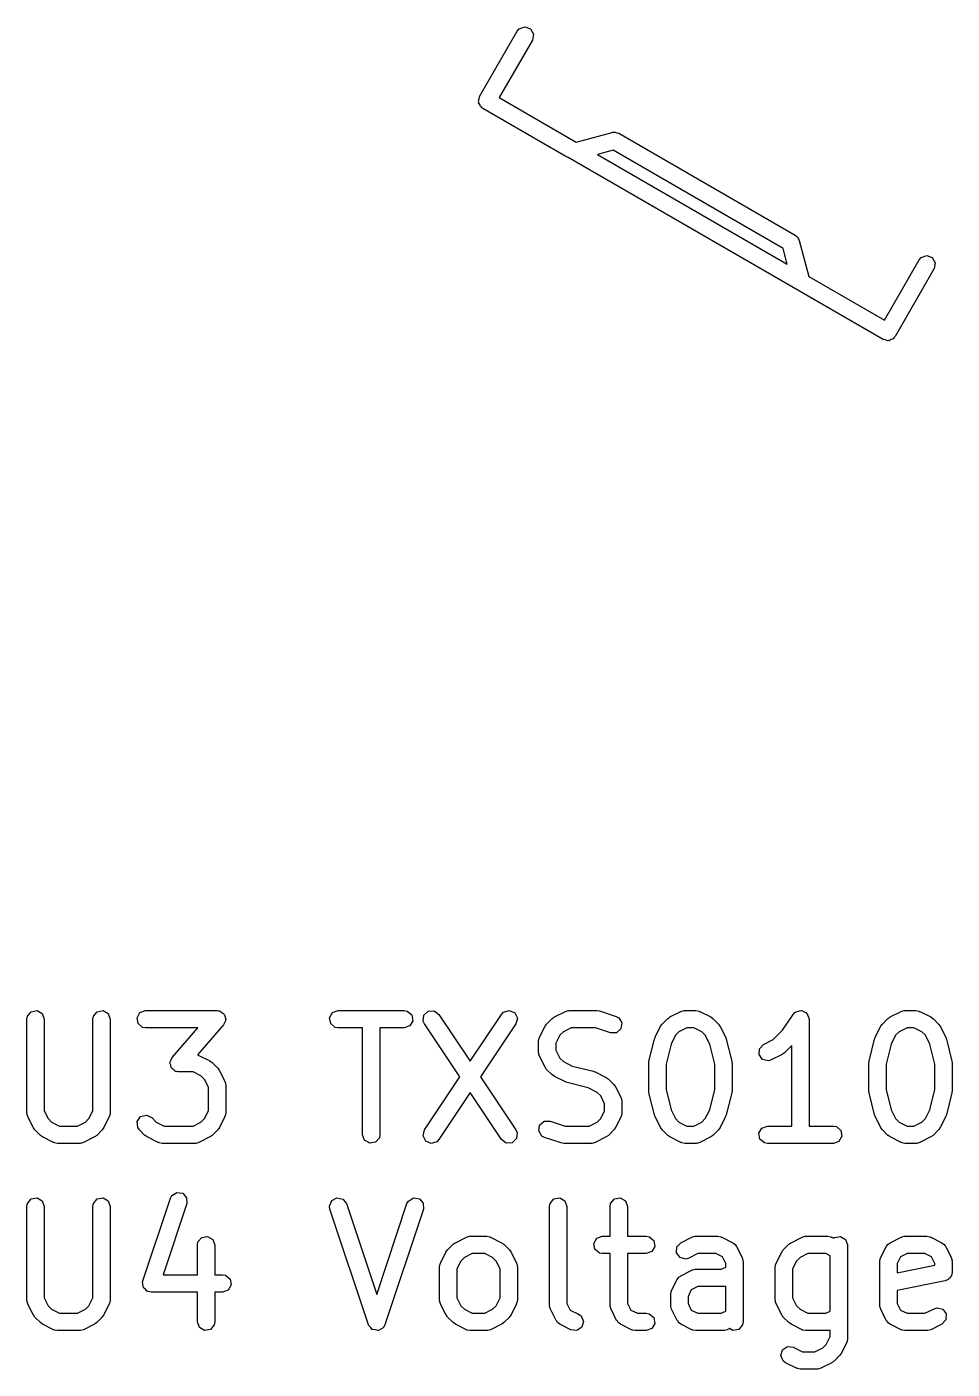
# Model space of a CAD drawing. Extents: x -3.87 to 1.04, y -1.6 to 1.04.
# Drawn here: x -0.7436 to -0.4283, y -1.2863 to -0.829 of the extents above; entities that cross this region are included whole.
import ezdxf

# ---------------------------------------------------------------- set-up
doc = ezdxf.new("R2010")
doc.units = 0
doc.header["$MEASUREMENT"] = 0
doc.layers.add('BLACK', color=7, linetype='CONTINUOUS')

msp = doc.modelspace()

# ---------------------------------------------------------------- linework, layer by layer
at = {"layer": 'BLACK', "linetype": 'CONTINUOUS'}
for p, q in [((-0.58932, -0.85269), (-0.57648, -0.83046)), ((-0.57648, -0.83046), (-0.57581, -0.82967)), ((-0.57581, -0.82967), (-0.57389, -0.82897)), ((-0.57389, -0.82897), (-0.57197, -0.82967)), ((-0.57197, -0.82967), (-0.57094, -0.83144)), ((-0.57094, -0.83144), (-0.5713, -0.83345)), ((-0.5713, -0.83345), (-0.58264, -0.85309)), ((-0.58972, -0.85419), (-0.58945, -0.85346)), ((-0.58962, -0.85444), (-0.58972, -0.85419)), ((-0.58967, -0.85471), (-0.58962, -0.85444)), ((-0.58928, -0.85538), (-0.58967, -0.85471)), ((-0.58945, -0.85346), (-0.58932, -0.85269)), ((-0.58264, -0.85309), (-0.55647, -0.8682)), ((-0.58902, -0.85611), (-0.58928, -0.85538)), ((-0.58871, -0.85637), (-0.58902, -0.85611)), ((-0.58865, -0.85648), (-0.58871, -0.85637)), ((-0.58852, -0.85652), (-0.58865, -0.85648)), ((-0.58822, -0.85678), (-0.58852, -0.85652)), ((-0.55999, -0.87308), (-0.58822, -0.85678)), ((-0.55647, -0.8682), (-0.54422, -0.86492)), ((-0.54422, -0.86492), (-0.54403, -0.8649)), ((-0.54403, -0.8649), (-0.54397, -0.86486)), ((-0.54397, -0.86486), (-0.54383, -0.86489)), ((-0.54383, -0.86489), (-0.54318, -0.86483)), ((-0.54318, -0.86483), (-0.54259, -0.86511)), ((-0.54259, -0.86511), (-0.54195, -0.86522)), ((-0.54195, -0.86522), (-0.48184, -0.89992)), ((-0.55921, -0.87353), (-0.55999, -0.87308)), ((-0.55999, -0.87308), (-0.55999, -0.87308)), ((-0.54387, -0.87102), (-0.54914, -0.87243)), ((-0.54914, -0.87243), (-0.48449, -0.90976)), ((-0.4859, -0.90449), (-0.54387, -0.87102)), ((-0.45184, -0.93552), (-0.55921, -0.87353)), ((-0.48184, -0.89992), (-0.4817, -0.90004)), ((-0.4817, -0.90004), (-0.48162, -0.90006)), ((-0.48162, -0.90006), (-0.48154, -0.90017)), ((-0.48154, -0.90017), (-0.48104, -0.90059)), ((-0.48104, -0.90059), (-0.48082, -0.90121)), ((-0.48449, -0.90976), (-0.4859, -0.90449)), ((-0.48082, -0.90121), (-0.48044, -0.90174)), ((-0.48044, -0.90174), (-0.47716, -0.91399)), ((-0.45144, -0.92884), (-0.43961, -0.90835)), ((-0.43961, -0.90835), (-0.43894, -0.90755)), ((-0.43894, -0.90755), (-0.43701, -0.90685)), ((-0.43701, -0.90685), (-0.43509, -0.90755)), ((-0.43509, -0.90755), (-0.43407, -0.90933)), ((-0.43407, -0.90933), (-0.43442, -0.91134)), ((-0.47716, -0.91399), (-0.45144, -0.92884)), ((-0.43442, -0.91134), (-0.44775, -0.93442)), ((-0.45107, -0.93565), (-0.45184, -0.93552)), ((-0.45034, -0.93592), (-0.45107, -0.93565)), ((-0.45009, -0.93583), (-0.45034, -0.93592)), ((-0.44982, -0.93588), (-0.45009, -0.93583)), ((-0.44915, -0.93549), (-0.44982, -0.93588)), ((-0.44842, -0.93522), (-0.44915, -0.93549)), ((-0.44816, -0.93492), (-0.44842, -0.93522)), ((-0.44805, -0.93485), (-0.44816, -0.93492)), ((-0.448, -0.93473), (-0.44805, -0.93485)), ((-0.44775, -0.93442), (-0.448, -0.93473)), ((-0.74358, -1.16703), (-0.7434, -1.16602)), ((-0.7434, -1.16602), (-0.7421, -1.16448)), ((-0.7421, -1.16448), (-0.74011, -1.16412)), ((-0.74011, -1.16412), (-0.73836, -1.16513)), ((-0.73836, -1.16513), (-0.73767, -1.16703)), ((-0.72108, -1.16703), (-0.7209, -1.16602)), ((-0.7209, -1.16602), (-0.71961, -1.16448)), ((-0.71961, -1.16448), (-0.71762, -1.16412)), ((-0.71762, -1.16412), (-0.71587, -1.16513)), ((-0.71587, -1.16513), (-0.71518, -1.16703)), ((-0.70604, -1.16652), (-0.70503, -1.16477)), ((-0.70503, -1.16477), (-0.70313, -1.16408)), ((-0.70313, -1.16408), (-0.67876, -1.16408)), ((-0.67876, -1.16408), (-0.67832, -1.16416)), ((-0.67832, -1.16416), (-0.67819, -1.16414)), ((-0.67819, -1.16414), (-0.67808, -1.1642)), ((-0.67808, -1.1642), (-0.67775, -1.16426)), ((-0.67775, -1.16426), (-0.67714, -1.16477)), ((-0.67714, -1.16477), (-0.67646, -1.16518)), ((-0.67646, -1.16518), (-0.67638, -1.1654)), ((-0.67638, -1.1654), (-0.6762, -1.16556)), ((-0.6762, -1.16556), (-0.67606, -1.16634)), ((-0.64042, -1.16652), (-0.63941, -1.16477)), ((-0.63941, -1.16477), (-0.63751, -1.16408)), ((-0.63751, -1.16408), (-0.61502, -1.16408)), ((-0.61502, -1.16408), (-0.61401, -1.16426)), ((-0.61401, -1.16426), (-0.61246, -1.16556)), ((-0.61246, -1.16556), (-0.61211, -1.16755)), ((-0.60851, -1.16773), (-0.60829, -1.16572)), ((-0.60829, -1.16572), (-0.60683, -1.16433)), ((-0.60683, -1.16433), (-0.60481, -1.1642)), ((-0.60481, -1.1642), (-0.60319, -1.16539)), ((-0.60319, -1.16539), (-0.59252, -1.18139)), ((-0.59252, -1.18139), (-0.58185, -1.16539)), ((-0.58185, -1.16539), (-0.58115, -1.16465)), ((-0.58115, -1.16465), (-0.57921, -1.16409)), ((-0.57921, -1.16409), (-0.57736, -1.1649)), ((-0.57736, -1.1649), (-0.57646, -1.16671)), ((-0.56384, -1.16627), (-0.56009, -1.16439)), ((-0.56009, -1.16439), (-0.55911, -1.1641)), ((-0.55911, -1.1641), (-0.55894, -1.16414)), ((-0.55894, -1.16414), (-0.55877, -1.16408)), ((-0.55877, -1.16408), (-0.5494, -1.16408)), ((-0.5494, -1.16408), (-0.54853, -1.16423)), ((-0.54853, -1.16423), (-0.54847, -1.16423)), ((-0.54847, -1.16423), (-0.54284, -1.16611)), ((-0.52447, -1.16627), (-0.52072, -1.16439)), ((-0.52072, -1.16439), (-0.51974, -1.1641)), ((-0.51974, -1.1641), (-0.51957, -1.16414)), ((-0.51957, -1.16414), (-0.5194, -1.16408)), ((-0.5194, -1.16408), (-0.51565, -1.16408)), ((-0.51565, -1.16408), (-0.51464, -1.16426)), ((-0.51464, -1.16426), (-0.51451, -1.16437)), ((-0.51451, -1.16437), (-0.51433, -1.16439)), ((-0.51433, -1.16439), (-0.51058, -1.16627)), ((-0.48608, -1.17078), (-0.48249, -1.16539)), ((-0.48249, -1.16539), (-0.48178, -1.16465)), ((-0.48178, -1.16465), (-0.48162, -1.16461)), ((-0.48162, -1.16461), (-0.48151, -1.16448)), ((-0.48151, -1.16448), (-0.48067, -1.16433)), ((-0.48067, -1.16433), (-0.47984, -1.16409)), ((-0.47984, -1.16409), (-0.47969, -1.16415)), ((-0.47969, -1.16415), (-0.47952, -1.16412)), ((-0.47952, -1.16412), (-0.47878, -1.16455)), ((-0.47878, -1.16455), (-0.47799, -1.1649)), ((-0.47799, -1.1649), (-0.47792, -1.16505)), ((-0.47792, -1.16505), (-0.47777, -1.16513)), ((-0.47777, -1.16513), (-0.47748, -1.16594)), ((-0.47748, -1.16594), (-0.4771, -1.16671)), ((-0.44948, -1.16627), (-0.44573, -1.16439)), ((-0.44573, -1.16439), (-0.44475, -1.1641)), ((-0.44475, -1.1641), (-0.44458, -1.16414)), ((-0.44458, -1.16414), (-0.44441, -1.16408)), ((-0.44441, -1.16408), (-0.44066, -1.16408)), ((-0.44066, -1.16408), (-0.43965, -1.16426)), ((-0.43965, -1.16426), (-0.43952, -1.16437)), ((-0.43952, -1.16437), (-0.43934, -1.16439)), ((-0.43934, -1.16439), (-0.43559, -1.16627)), ((-0.74358, -1.1989), (-0.74358, -1.16703)), ((-0.73767, -1.16703), (-0.73767, -1.19821)), ((-0.72108, -1.19821), (-0.72108, -1.16703)), ((-0.71518, -1.16703), (-0.71518, -1.1989)), ((-0.70569, -1.16851), (-0.70604, -1.16652)), ((-0.70414, -1.16981), (-0.70569, -1.16851)), ((-0.70313, -1.16999), (-0.70414, -1.16981)), ((-0.68527, -1.16999), (-0.70313, -1.16999)), ((-0.6941, -1.18009), (-0.68527, -1.16999)), ((-0.67654, -1.16898), (-0.68549, -1.17921)), ((-0.67625, -1.16823), (-0.67654, -1.16898)), ((-0.67585, -1.16755), (-0.67625, -1.16823)), ((-0.67606, -1.16634), (-0.67581, -1.16709)), ((-0.67581, -1.16709), (-0.67589, -1.16731)), ((-0.67589, -1.16731), (-0.67585, -1.16755)), ((-0.64007, -1.16851), (-0.64042, -1.16652)), ((-0.63852, -1.16981), (-0.64007, -1.16851)), ((-0.63751, -1.16999), (-0.63852, -1.16981)), ((-0.62922, -1.16999), (-0.63751, -1.16999)), ((-0.62922, -1.2064), (-0.62922, -1.16999)), ((-0.61502, -1.16999), (-0.62331, -1.16999)), ((-0.62331, -1.16999), (-0.62331, -1.2064)), ((-0.61312, -1.16929), (-0.61502, -1.16999)), ((-0.61211, -1.16755), (-0.61312, -1.16929)), ((-0.6081, -1.16867), (-0.60851, -1.16773)), ((-0.59607, -1.18672), (-0.6081, -1.16867)), ((-0.57694, -1.16867), (-0.58897, -1.18672)), ((-0.57646, -1.16671), (-0.57694, -1.16867)), ((-0.56891, -1.17321), (-0.56704, -1.16946)), ((-0.56704, -1.16946), (-0.56651, -1.16875)), ((-0.56651, -1.16875), (-0.56649, -1.16869)), ((-0.56649, -1.16869), (-0.56461, -1.16682)), ((-0.56461, -1.16682), (-0.56389, -1.16631)), ((-0.56389, -1.16631), (-0.56384, -1.16627)), ((-0.55808, -1.16999), (-0.56077, -1.17133)), ((-0.54988, -1.16999), (-0.55808, -1.16999)), ((-0.54471, -1.17171), (-0.54988, -1.16999)), ((-0.54284, -1.16611), (-0.54194, -1.16659)), ((-0.54118, -1.17031), (-0.54269, -1.17165)), ((-0.54194, -1.16659), (-0.54088, -1.16832)), ((-0.54088, -1.16832), (-0.54118, -1.17031)), ((-0.52954, -1.17321), (-0.52767, -1.16946)), ((-0.52767, -1.16946), (-0.52714, -1.16875)), ((-0.52714, -1.16875), (-0.52712, -1.16869)), ((-0.52712, -1.16869), (-0.52524, -1.16682)), ((-0.52524, -1.16682), (-0.52452, -1.16631)), ((-0.52452, -1.16631), (-0.52447, -1.16627)), ((-0.51871, -1.16999), (-0.5214, -1.17133)), ((-0.51635, -1.16999), (-0.51871, -1.16999)), ((-0.51365, -1.17133), (-0.51635, -1.16999)), ((-0.51058, -1.16627), (-0.50987, -1.16679)), ((-0.50987, -1.16679), (-0.50982, -1.16682)), ((-0.50982, -1.16682), (-0.50794, -1.16869)), ((-0.50794, -1.16869), (-0.50744, -1.16942)), ((-0.50744, -1.16942), (-0.50739, -1.16946)), ((-0.50739, -1.16946), (-0.50551, -1.17321)), ((-0.4771, -1.16671), (-0.47714, -1.16687)), ((-0.47714, -1.16687), (-0.47708, -1.16703)), ((-0.47708, -1.16703), (-0.47708, -1.20345)), ((-0.45455, -1.17321), (-0.45268, -1.16946)), ((-0.45268, -1.16946), (-0.45215, -1.16875)), ((-0.45215, -1.16875), (-0.45212, -1.16869)), ((-0.45212, -1.16869), (-0.45025, -1.16682)), ((-0.45025, -1.16682), (-0.44953, -1.16631)), ((-0.44953, -1.16631), (-0.44948, -1.16627)), ((-0.44372, -1.16999), (-0.44641, -1.17133)), ((-0.44136, -1.16999), (-0.44372, -1.16999)), ((-0.43866, -1.17133), (-0.44136, -1.16999)), ((-0.43559, -1.16627), (-0.43488, -1.16679)), ((-0.43488, -1.16679), (-0.43483, -1.16682)), ((-0.43483, -1.16682), (-0.43295, -1.16869)), ((-0.43295, -1.16869), (-0.43245, -1.16942)), ((-0.43245, -1.16942), (-0.4324, -1.16946)), ((-0.4324, -1.16946), (-0.43052, -1.17321)), ((-0.56923, -1.17453), (-0.56905, -1.17352)), ((-0.56923, -1.17828), (-0.56923, -1.17453)), ((-0.56905, -1.17352), (-0.56893, -1.17339)), ((-0.56893, -1.17339), (-0.56891, -1.17321)), ((-0.56197, -1.17253), (-0.56332, -1.17523)), ((-0.56332, -1.17523), (-0.56332, -1.17758)), ((-0.56077, -1.17133), (-0.56197, -1.17253)), ((-0.54269, -1.17165), (-0.54471, -1.17171)), ((-0.53164, -1.18131), (-0.52977, -1.17382)), ((-0.52977, -1.17382), (-0.52956, -1.17335)), ((-0.52956, -1.17335), (-0.52954, -1.17321)), ((-0.5226, -1.17253), (-0.52412, -1.17556)), ((-0.5214, -1.17133), (-0.5226, -1.17253)), ((-0.51246, -1.17253), (-0.51365, -1.17133)), ((-0.51094, -1.17556), (-0.51246, -1.17253)), ((-0.50551, -1.17321), (-0.50537, -1.1737)), ((-0.50537, -1.1737), (-0.50529, -1.17382)), ((-0.50529, -1.17382), (-0.50342, -1.18131)), ((-0.4926, -1.17564), (-0.48928, -1.17398)), ((-0.48928, -1.17398), (-0.48608, -1.17078)), ((-0.45665, -1.18131), (-0.45478, -1.17382)), ((-0.45478, -1.17382), (-0.45457, -1.17335)), ((-0.45457, -1.17335), (-0.45455, -1.17321)), ((-0.44761, -1.17253), (-0.44913, -1.17556)), ((-0.44641, -1.17133), (-0.44761, -1.17253)), ((-0.43747, -1.17253), (-0.43866, -1.17133)), ((-0.43595, -1.17556), (-0.43747, -1.17253)), ((-0.43052, -1.17321), (-0.43038, -1.1737)), ((-0.43038, -1.1737), (-0.4303, -1.17382)), ((-0.4303, -1.17382), (-0.42843, -1.18131)), ((-0.68549, -1.17921), (-0.68525, -1.17926)), ((-0.68525, -1.17926), (-0.68511, -1.17937)), ((-0.68511, -1.17937), (-0.68494, -1.17939)), ((-0.68494, -1.17939), (-0.68119, -1.18126)), ((-0.56917, -1.17845), (-0.56923, -1.17828)), ((-0.56921, -1.17862), (-0.56917, -1.17845)), ((-0.56891, -1.1796), (-0.56921, -1.17862)), ((-0.56704, -1.18335), (-0.56891, -1.1796)), ((-0.56332, -1.17758), (-0.56197, -1.18028)), ((-0.52412, -1.17556), (-0.52582, -1.18239)), ((-0.50923, -1.18239), (-0.51094, -1.17556)), ((-0.49411, -1.17912), (-0.49399, -1.17711)), ((-0.49291, -1.18074), (-0.49411, -1.17912)), ((-0.49399, -1.17711), (-0.4926, -1.17564)), ((-0.48621, -1.17905), (-0.48996, -1.18092)), ((-0.48617, -1.179), (-0.48621, -1.17905)), ((-0.48545, -1.17849), (-0.48617, -1.179)), ((-0.48299, -1.17604), (-0.48545, -1.17849)), ((-0.48299, -1.20345), (-0.48299, -1.17604)), ((-0.44913, -1.17556), (-0.45083, -1.18239)), ((-0.43424, -1.18239), (-0.43595, -1.17556)), ((-0.69483, -1.18197), (-0.69475, -1.18175)), ((-0.69458, -1.18272), (-0.69483, -1.18197)), ((-0.69479, -1.18152), (-0.69439, -1.18083)), ((-0.69475, -1.18175), (-0.69479, -1.18152)), ((-0.69444, -1.18351), (-0.69458, -1.18272)), ((-0.69426, -1.18366), (-0.69444, -1.18351)), ((-0.69439, -1.18083), (-0.6941, -1.18009)), ((-0.69418, -1.18388), (-0.69426, -1.18366)), ((-0.6935, -1.18429), (-0.69418, -1.18388)), ((-0.69289, -1.18481), (-0.6935, -1.18429)), ((-0.68119, -1.18126), (-0.68048, -1.18179)), ((-0.68048, -1.18179), (-0.68042, -1.18182)), ((-0.68042, -1.18182), (-0.67855, -1.18369)), ((-0.67855, -1.18369), (-0.67804, -1.18442)), ((-0.56699, -1.1834), (-0.56704, -1.18335)), ((-0.56649, -1.18412), (-0.56699, -1.1834)), ((-0.56461, -1.18599), (-0.56649, -1.18412)), ((-0.56197, -1.18028), (-0.56077, -1.18148)), ((-0.56077, -1.18148), (-0.55774, -1.18299)), ((-0.55774, -1.18299), (-0.55056, -1.18479)), ((-0.53173, -1.18203), (-0.53163, -1.18145)), ((-0.53173, -1.1914), (-0.53173, -1.18203)), ((-0.53163, -1.18145), (-0.53164, -1.18131)), ((-0.52582, -1.18239), (-0.52582, -1.19104)), ((-0.50923, -1.19104), (-0.50923, -1.18239)), ((-0.50342, -1.18131), (-0.50337, -1.1819)), ((-0.50337, -1.1819), (-0.50333, -1.18203)), ((-0.50333, -1.18203), (-0.50333, -1.1914)), ((-0.49095, -1.18121), (-0.49291, -1.18074)), ((-0.48996, -1.18092), (-0.49095, -1.18121)), ((-0.45674, -1.18203), (-0.45664, -1.18145)), ((-0.45674, -1.1914), (-0.45674, -1.18203)), ((-0.45664, -1.18145), (-0.45665, -1.18131)), ((-0.45083, -1.18239), (-0.45083, -1.19104)), ((-0.43424, -1.19104), (-0.43424, -1.18239)), ((-0.42843, -1.18131), (-0.42838, -1.1819)), ((-0.42838, -1.1819), (-0.42834, -1.18203)), ((-0.42834, -1.18203), (-0.42834, -1.1914)), ((-0.69256, -1.18486), (-0.69289, -1.18481)), ((-0.69246, -1.18493), (-0.69256, -1.18486)), ((-0.69232, -1.18491), (-0.69246, -1.18493)), ((-0.69188, -1.18498), (-0.69232, -1.18491)), ((-0.68695, -1.18498), (-0.69188, -1.18498)), ((-0.68426, -1.18633), (-0.68695, -1.18498)), ((-0.68306, -1.18753), (-0.68426, -1.18633)), ((-0.68171, -1.19023), (-0.68306, -1.18753)), ((-0.67804, -1.18442), (-0.67799, -1.18446)), ((-0.67799, -1.18446), (-0.67612, -1.18821)), ((-0.67612, -1.18821), (-0.67583, -1.18919)), ((-0.6081, -1.20476), (-0.59607, -1.18672)), ((-0.58897, -1.18672), (-0.57694, -1.20476)), ((-0.56455, -1.18602), (-0.56461, -1.18599)), ((-0.56384, -1.18655), (-0.56455, -1.18602)), ((-0.56009, -1.18842), (-0.56384, -1.18655)), ((-0.55995, -1.18844), (-0.56009, -1.18842)), ((-0.55949, -1.18864), (-0.55995, -1.18844)), ((-0.55231, -1.19044), (-0.55949, -1.18864)), ((-0.55056, -1.18479), (-0.55009, -1.185)), ((-0.55009, -1.185), (-0.54995, -1.18501)), ((-0.54995, -1.18501), (-0.54621, -1.18689)), ((-0.54621, -1.18689), (-0.5455, -1.18741)), ((-0.5455, -1.18741), (-0.54544, -1.18744)), ((-0.54544, -1.18744), (-0.54356, -1.18932)), ((-0.68171, -1.19821), (-0.68171, -1.19023)), ((-0.67583, -1.18919), (-0.67587, -1.18936)), ((-0.67587, -1.18936), (-0.67581, -1.18953)), ((-0.67581, -1.18953), (-0.67581, -1.1989)), ((-0.59252, -1.19204), (-0.60319, -1.20804)), ((-0.58185, -1.20804), (-0.59252, -1.19204)), ((-0.54927, -1.19196), (-0.55231, -1.19044)), ((-0.54808, -1.19315), (-0.54927, -1.19196)), ((-0.54673, -1.19585), (-0.54808, -1.19315)), ((-0.54356, -1.18932), (-0.54306, -1.19004)), ((-0.54306, -1.19004), (-0.54301, -1.19008)), ((-0.54301, -1.19008), (-0.54114, -1.19383)), ((-0.53168, -1.19153), (-0.53173, -1.1914)), ((-0.53164, -1.19212), (-0.53168, -1.19153)), ((-0.52977, -1.19962), (-0.53164, -1.19212)), ((-0.52582, -1.19104), (-0.52412, -1.19787)), ((-0.51094, -1.19787), (-0.50923, -1.19104)), ((-0.50342, -1.19212), (-0.50529, -1.19962)), ((-0.50333, -1.1914), (-0.50343, -1.19198)), ((-0.50343, -1.19198), (-0.50342, -1.19212)), ((-0.45669, -1.19153), (-0.45674, -1.1914)), ((-0.45665, -1.19212), (-0.45669, -1.19153)), ((-0.45478, -1.19962), (-0.45665, -1.19212)), ((-0.45083, -1.19104), (-0.44913, -1.19787)), ((-0.43595, -1.19787), (-0.43424, -1.19104)), ((-0.42843, -1.19212), (-0.4303, -1.19962)), ((-0.42834, -1.1914), (-0.42844, -1.19198)), ((-0.42844, -1.19198), (-0.42843, -1.19212)), ((-0.54673, -1.19821), (-0.54673, -1.19585)), ((-0.54114, -1.19383), (-0.54084, -1.19482)), ((-0.54084, -1.19482), (-0.54088, -1.19499)), ((-0.54088, -1.19499), (-0.54082, -1.19515)), ((-0.54082, -1.19515), (-0.54082, -1.1989)), ((-0.52412, -1.19787), (-0.5226, -1.2009)), ((-0.51246, -1.2009), (-0.51094, -1.19787)), ((-0.44913, -1.19787), (-0.44761, -1.2009)), ((-0.43747, -1.2009), (-0.43595, -1.19787)), ((-0.74352, -1.19907), (-0.74358, -1.1989)), ((-0.74356, -1.19924), (-0.74352, -1.19907)), ((-0.74327, -1.20022), (-0.74356, -1.19924)), ((-0.74139, -1.20397), (-0.74327, -1.20022)), ((-0.73767, -1.19821), (-0.73633, -1.2009)), ((-0.73633, -1.2009), (-0.73513, -1.2021)), ((-0.73513, -1.2021), (-0.73243, -1.20345)), ((-0.72632, -1.20345), (-0.72363, -1.2021)), ((-0.72363, -1.2021), (-0.72243, -1.2009)), ((-0.72243, -1.2009), (-0.72108, -1.19821)), ((-0.71549, -1.20022), (-0.71736, -1.20397)), ((-0.71547, -1.20005), (-0.71549, -1.20022)), ((-0.71535, -1.19991), (-0.71547, -1.20005)), ((-0.71518, -1.1989), (-0.71535, -1.19991)), ((-0.70598, -1.20189), (-0.70482, -1.20023)), ((-0.70581, -1.2039), (-0.70598, -1.20189)), ((-0.70482, -1.20023), (-0.70287, -1.19971)), ((-0.70287, -1.19971), (-0.70104, -1.20056)), ((-0.70104, -1.20056), (-0.69951, -1.2021)), ((-0.69951, -1.2021), (-0.69681, -1.20345)), ((-0.68695, -1.20345), (-0.68426, -1.2021)), ((-0.68426, -1.2021), (-0.68306, -1.2009)), ((-0.68306, -1.2009), (-0.68171, -1.19821)), ((-0.67612, -1.20022), (-0.67799, -1.20397)), ((-0.6761, -1.20005), (-0.67612, -1.20022)), ((-0.67598, -1.19991), (-0.6761, -1.20005)), ((-0.67581, -1.1989), (-0.67598, -1.19991)), ((-0.56887, -1.20312), (-0.56736, -1.20178)), ((-0.56736, -1.20178), (-0.56534, -1.20173)), ((-0.56534, -1.20173), (-0.56017, -1.20345)), ((-0.55197, -1.20345), (-0.54927, -1.2021)), ((-0.54927, -1.2021), (-0.54808, -1.2009)), ((-0.54808, -1.2009), (-0.54673, -1.19821)), ((-0.54114, -1.20022), (-0.54301, -1.20397)), ((-0.54112, -1.20005), (-0.54114, -1.20022)), ((-0.541, -1.19991), (-0.54112, -1.20005)), ((-0.54082, -1.1989), (-0.541, -1.19991)), ((-0.52969, -1.19974), (-0.52977, -1.19962)), ((-0.52954, -1.20022), (-0.52969, -1.19974)), ((-0.52767, -1.20397), (-0.52954, -1.20022)), ((-0.5226, -1.2009), (-0.5214, -1.2021)), ((-0.5214, -1.2021), (-0.51871, -1.20345)), ((-0.51635, -1.20345), (-0.51365, -1.2021)), ((-0.51365, -1.2021), (-0.51246, -1.2009)), ((-0.50551, -1.20022), (-0.50739, -1.20397)), ((-0.5055, -1.20008), (-0.50551, -1.20022)), ((-0.50529, -1.19962), (-0.5055, -1.20008)), ((-0.4547, -1.19974), (-0.45478, -1.19962)), ((-0.45455, -1.20022), (-0.4547, -1.19974)), ((-0.45268, -1.20397), (-0.45455, -1.20022)), ((-0.44761, -1.2009), (-0.44641, -1.2021)), ((-0.44641, -1.2021), (-0.44372, -1.20345)), ((-0.44136, -1.20345), (-0.43866, -1.2021)), ((-0.43866, -1.2021), (-0.43747, -1.2009)), ((-0.43052, -1.20022), (-0.4324, -1.20397)), ((-0.43051, -1.20008), (-0.43052, -1.20022)), ((-0.4303, -1.19962), (-0.43051, -1.20008)), ((-0.74135, -1.20402), (-0.74139, -1.20397)), ((-0.74084, -1.20474), (-0.74135, -1.20402)), ((-0.73896, -1.20662), (-0.74084, -1.20474)), ((-0.73891, -1.20664), (-0.73896, -1.20662)), ((-0.7382, -1.20717), (-0.73891, -1.20664)), ((-0.73445, -1.20904), (-0.7382, -1.20717)), ((-0.73243, -1.20345), (-0.72632, -1.20345)), ((-0.72056, -1.20717), (-0.72431, -1.20904)), ((-0.72051, -1.20712), (-0.72056, -1.20717)), ((-0.71979, -1.20662), (-0.72051, -1.20712)), ((-0.71792, -1.20474), (-0.71979, -1.20662)), ((-0.71789, -1.20468), (-0.71792, -1.20474)), ((-0.71736, -1.20397), (-0.71789, -1.20468)), ((-0.70522, -1.20474), (-0.70581, -1.2039)), ((-0.70334, -1.20662), (-0.70522, -1.20474)), ((-0.70329, -1.20664), (-0.70334, -1.20662)), ((-0.70258, -1.20717), (-0.70329, -1.20664)), ((-0.69883, -1.20904), (-0.70258, -1.20717)), ((-0.69681, -1.20345), (-0.68695, -1.20345)), ((-0.68119, -1.20717), (-0.68494, -1.20904)), ((-0.68114, -1.20712), (-0.68119, -1.20717)), ((-0.68042, -1.20662), (-0.68114, -1.20712)), ((-0.67855, -1.20474), (-0.68042, -1.20662)), ((-0.67852, -1.20468), (-0.67855, -1.20474)), ((-0.67799, -1.20397), (-0.67852, -1.20468)), ((-0.62853, -1.2083), (-0.62922, -1.2064)), ((-0.62331, -1.2064), (-0.62349, -1.20741)), ((-0.60858, -1.20673), (-0.6081, -1.20476)), ((-0.60768, -1.20854), (-0.60858, -1.20673)), ((-0.57694, -1.20476), (-0.57653, -1.2057)), ((-0.57653, -1.2057), (-0.57675, -1.20771)), ((-0.56917, -1.20512), (-0.56887, -1.20312)), ((-0.56811, -1.20684), (-0.56917, -1.20512)), ((-0.56721, -1.20733), (-0.56811, -1.20684)), ((-0.56017, -1.20345), (-0.55197, -1.20345)), ((-0.54621, -1.20717), (-0.54995, -1.20904)), ((-0.54616, -1.20712), (-0.54621, -1.20717)), ((-0.54544, -1.20662), (-0.54616, -1.20712)), ((-0.54356, -1.20474), (-0.54544, -1.20662)), ((-0.54353, -1.20468), (-0.54356, -1.20474)), ((-0.54301, -1.20397), (-0.54353, -1.20468)), ((-0.52762, -1.20402), (-0.52767, -1.20397)), ((-0.52712, -1.20474), (-0.52762, -1.20402)), ((-0.52524, -1.20662), (-0.52712, -1.20474)), ((-0.52518, -1.20664), (-0.52524, -1.20662)), ((-0.52447, -1.20717), (-0.52518, -1.20664)), ((-0.52072, -1.20904), (-0.52447, -1.20717)), ((-0.51871, -1.20345), (-0.51635, -1.20345)), ((-0.51058, -1.20717), (-0.51433, -1.20904)), ((-0.51054, -1.20712), (-0.51058, -1.20717)), ((-0.50982, -1.20662), (-0.51054, -1.20712)), ((-0.50794, -1.20474), (-0.50982, -1.20662)), ((-0.50792, -1.20468), (-0.50794, -1.20474)), ((-0.50739, -1.20397), (-0.50792, -1.20468)), ((-0.49419, -1.20589), (-0.49318, -1.20414)), ((-0.49384, -1.20788), (-0.49419, -1.20589)), ((-0.49318, -1.20414), (-0.49128, -1.20345)), ((-0.49128, -1.20345), (-0.48299, -1.20345)), ((-0.47708, -1.20345), (-0.46879, -1.20345)), ((-0.46879, -1.20345), (-0.46777, -1.20363)), ((-0.46777, -1.20363), (-0.46623, -1.20493)), ((-0.46588, -1.20692), (-0.46689, -1.20866)), ((-0.46623, -1.20493), (-0.46588, -1.20692)), ((-0.45263, -1.20402), (-0.45268, -1.20397)), ((-0.45212, -1.20474), (-0.45263, -1.20402)), ((-0.45025, -1.20662), (-0.45212, -1.20474)), ((-0.45019, -1.20664), (-0.45025, -1.20662)), ((-0.44948, -1.20717), (-0.45019, -1.20664)), ((-0.44573, -1.20904), (-0.44948, -1.20717)), ((-0.44372, -1.20345), (-0.44136, -1.20345)), ((-0.43559, -1.20717), (-0.43934, -1.20904)), ((-0.43555, -1.20712), (-0.43559, -1.20717)), ((-0.43483, -1.20662), (-0.43555, -1.20712)), ((-0.43295, -1.20474), (-0.43483, -1.20662)), ((-0.43292, -1.20468), (-0.43295, -1.20474)), ((-0.4324, -1.20397), (-0.43292, -1.20468)), ((-0.73427, -1.20906), (-0.73445, -1.20904)), ((-0.73414, -1.20918), (-0.73427, -1.20906)), ((-0.73313, -1.20936), (-0.73414, -1.20918)), ((-0.72563, -1.20936), (-0.73313, -1.20936)), ((-0.72546, -1.20929), (-0.72563, -1.20936)), ((-0.72529, -1.20934), (-0.72546, -1.20929)), ((-0.72431, -1.20904), (-0.72529, -1.20934)), ((-0.69865, -1.20906), (-0.69883, -1.20904)), ((-0.69852, -1.20918), (-0.69865, -1.20906)), ((-0.69751, -1.20936), (-0.69852, -1.20918)), ((-0.68626, -1.20936), (-0.69751, -1.20936)), ((-0.68609, -1.20929), (-0.68626, -1.20936)), ((-0.68592, -1.20934), (-0.68609, -1.20929)), ((-0.68494, -1.20904), (-0.68592, -1.20934)), ((-0.62678, -1.20931), (-0.62853, -1.2083)), ((-0.62479, -1.20896), (-0.62678, -1.20931)), ((-0.62349, -1.20741), (-0.62479, -1.20896)), ((-0.60583, -1.20935), (-0.60768, -1.20854)), ((-0.60389, -1.20878), (-0.60583, -1.20935)), ((-0.60319, -1.20804), (-0.60389, -1.20878)), ((-0.58023, -1.20924), (-0.58185, -1.20804)), ((-0.57821, -1.20911), (-0.58023, -1.20924)), ((-0.57675, -1.20771), (-0.57821, -1.20911)), ((-0.56158, -1.2092), (-0.56721, -1.20733)), ((-0.56152, -1.2092), (-0.56158, -1.2092)), ((-0.56065, -1.20936), (-0.56152, -1.2092)), ((-0.55127, -1.20936), (-0.56065, -1.20936)), ((-0.55111, -1.20929), (-0.55127, -1.20936)), ((-0.55094, -1.20934), (-0.55111, -1.20929)), ((-0.54995, -1.20904), (-0.55094, -1.20934)), ((-0.52055, -1.20906), (-0.52072, -1.20904)), ((-0.52041, -1.20918), (-0.52055, -1.20906)), ((-0.5194, -1.20936), (-0.52041, -1.20918)), ((-0.51565, -1.20936), (-0.5194, -1.20936)), ((-0.51549, -1.20929), (-0.51565, -1.20936)), ((-0.51532, -1.20934), (-0.51549, -1.20929)), ((-0.51433, -1.20904), (-0.51532, -1.20934)), ((-0.49229, -1.20918), (-0.49384, -1.20788)), ((-0.49128, -1.20936), (-0.49229, -1.20918)), ((-0.46879, -1.20936), (-0.49128, -1.20936)), ((-0.46689, -1.20866), (-0.46879, -1.20936)), ((-0.44556, -1.20906), (-0.44573, -1.20904)), ((-0.44542, -1.20918), (-0.44556, -1.20906)), ((-0.44441, -1.20936), (-0.44542, -1.20918)), ((-0.44066, -1.20936), (-0.44441, -1.20936)), ((-0.4405, -1.20929), (-0.44066, -1.20936)), ((-0.44033, -1.20934), (-0.4405, -1.20929)), ((-0.43934, -1.20904), (-0.44033, -1.20934)), ((-0.74358, -1.23081), (-0.7434, -1.2298)), ((-0.7434, -1.2298), (-0.7421, -1.22825)), ((-0.7421, -1.22825), (-0.74011, -1.2279)), ((-0.74011, -1.2279), (-0.73836, -1.22891)), ((-0.73836, -1.22891), (-0.73767, -1.23081)), ((-0.72108, -1.23081), (-0.7209, -1.2298)), ((-0.7209, -1.2298), (-0.71961, -1.22825)), ((-0.71961, -1.22825), (-0.71762, -1.2279)), ((-0.71762, -1.2279), (-0.71587, -1.22891)), ((-0.71587, -1.22891), (-0.71518, -1.23081)), ((-0.70406, -1.25612), (-0.69468, -1.228)), ((-0.68908, -1.22987), (-0.69716, -1.25411)), ((-0.69468, -1.228), (-0.6942, -1.2271)), ((-0.6942, -1.2271), (-0.69247, -1.22604)), ((-0.69247, -1.22604), (-0.69048, -1.22634)), ((-0.69048, -1.22634), (-0.68914, -1.22785)), ((-0.68914, -1.22785), (-0.68908, -1.22987)), ((-0.64047, -1.23073), (-0.63972, -1.22885)), ((-0.63972, -1.22885), (-0.63795, -1.22789)), ((-0.63795, -1.22789), (-0.63597, -1.2283)), ((-0.63597, -1.2283), (-0.63471, -1.22988)), ((-0.63471, -1.22988), (-0.62439, -1.26084)), ((-0.62439, -1.26084), (-0.61407, -1.22988)), ((-0.61407, -1.22988), (-0.61358, -1.22898)), ((-0.61358, -1.22898), (-0.61186, -1.22792)), ((-0.61186, -1.22792), (-0.60986, -1.22822)), ((-0.60986, -1.22822), (-0.60852, -1.22973)), ((-0.60852, -1.22973), (-0.60847, -1.23175)), ((-0.56548, -1.23081), (-0.5653, -1.2298)), ((-0.5653, -1.2298), (-0.564, -1.22825)), ((-0.564, -1.22825), (-0.56201, -1.2279)), ((-0.56201, -1.2279), (-0.56026, -1.22891)), ((-0.56026, -1.22891), (-0.55957, -1.23081)), ((-0.54485, -1.23081), (-0.54468, -1.2298)), ((-0.54468, -1.2298), (-0.54338, -1.22825)), ((-0.54338, -1.22825), (-0.54139, -1.2279)), ((-0.54139, -1.2279), (-0.53964, -1.22891)), ((-0.53964, -1.22891), (-0.53895, -1.23081)), ((-0.74358, -1.26268), (-0.74358, -1.23081)), ((-0.73767, -1.23081), (-0.73767, -1.26199)), ((-0.72108, -1.26199), (-0.72108, -1.23081)), ((-0.71518, -1.23081), (-0.71518, -1.26268)), ((-0.64031, -1.23175), (-0.64047, -1.23073)), ((-0.62719, -1.27112), (-0.64031, -1.23175)), ((-0.60847, -1.23175), (-0.62159, -1.27112)), ((-0.56548, -1.26456), (-0.56548, -1.23081)), ((-0.55957, -1.23081), (-0.55957, -1.26386)), ((-0.54485, -1.24098), (-0.54485, -1.23081)), ((-0.53895, -1.23081), (-0.53895, -1.24098)), ((-0.68546, -1.24394), (-0.68528, -1.24293)), ((-0.68528, -1.24293), (-0.68398, -1.24138)), ((-0.68398, -1.24138), (-0.682, -1.24103)), ((-0.682, -1.24103), (-0.68025, -1.24204)), ((-0.68025, -1.24204), (-0.67956, -1.24394)), ((-0.60023, -1.2456), (-0.59836, -1.24372)), ((-0.59836, -1.24372), (-0.59763, -1.24322)), ((-0.59763, -1.24322), (-0.59759, -1.24317)), ((-0.59759, -1.24317), (-0.59384, -1.24129)), ((-0.59384, -1.24129), (-0.59286, -1.241)), ((-0.59286, -1.241), (-0.59269, -1.24104)), ((-0.59269, -1.24104), (-0.59252, -1.24098)), ((-0.59252, -1.24098), (-0.58689, -1.24098)), ((-0.58689, -1.24098), (-0.58588, -1.24116)), ((-0.58588, -1.24116), (-0.58575, -1.24127)), ((-0.58575, -1.24127), (-0.58557, -1.24129)), ((-0.58557, -1.24129), (-0.58183, -1.24317)), ((-0.58183, -1.24317), (-0.58112, -1.24369)), ((-0.58112, -1.24369), (-0.58106, -1.24372)), ((-0.58106, -1.24372), (-0.57918, -1.2456)), ((-0.55043, -1.24342), (-0.54942, -1.24167)), ((-0.55008, -1.24541), (-0.55043, -1.24342)), ((-0.54942, -1.24167), (-0.54753, -1.24098)), ((-0.54753, -1.24098), (-0.54485, -1.24098)), ((-0.53895, -1.24098), (-0.53253, -1.24098)), ((-0.53253, -1.24098), (-0.53152, -1.24116)), ((-0.53152, -1.24116), (-0.52997, -1.24246)), ((-0.52997, -1.24246), (-0.52962, -1.24445)), ((-0.52211, -1.24464), (-0.52072, -1.24317)), ((-0.52072, -1.24317), (-0.51697, -1.24129)), ((-0.51697, -1.24129), (-0.51599, -1.241)), ((-0.51599, -1.241), (-0.51582, -1.24104)), ((-0.51582, -1.24104), (-0.51565, -1.24098)), ((-0.51565, -1.24098), (-0.50816, -1.24098)), ((-0.50816, -1.24098), (-0.50714, -1.24116)), ((-0.50714, -1.24116), (-0.50701, -1.24127)), ((-0.50701, -1.24127), (-0.50684, -1.24129)), ((-0.50684, -1.24129), (-0.50309, -1.24317)), ((-0.50309, -1.24317), (-0.50226, -1.24378)), ((-0.50226, -1.24378), (-0.50209, -1.24419)), ((-0.48587, -1.2456), (-0.484, -1.24372)), ((-0.484, -1.24372), (-0.48327, -1.24322)), ((-0.48327, -1.24322), (-0.48323, -1.24317)), ((-0.48323, -1.24317), (-0.47948, -1.24129)), ((-0.47948, -1.24129), (-0.4785, -1.241)), ((-0.4785, -1.241), (-0.47833, -1.24104)), ((-0.47833, -1.24104), (-0.47816, -1.24098)), ((-0.47816, -1.24098), (-0.47066, -1.24098)), ((-0.47066, -1.24098), (-0.46965, -1.24116)), ((-0.46965, -1.24116), (-0.46952, -1.24127)), ((-0.46952, -1.24127), (-0.46934, -1.24129)), ((-0.46934, -1.24129), (-0.46862, -1.24165)), ((-0.46862, -1.24165), (-0.46839, -1.24138)), ((-0.46839, -1.24138), (-0.4664, -1.24103)), ((-0.4664, -1.24103), (-0.46465, -1.24204)), ((-0.46465, -1.24204), (-0.46396, -1.24394)), ((-0.4508, -1.24449), (-0.45019, -1.24367)), ((-0.45019, -1.24367), (-0.44979, -1.24349)), ((-0.44979, -1.24349), (-0.44948, -1.24317)), ((-0.44948, -1.24317), (-0.44573, -1.24129)), ((-0.44573, -1.24129), (-0.44475, -1.241)), ((-0.44475, -1.241), (-0.44458, -1.24104)), ((-0.44458, -1.24104), (-0.44441, -1.24098)), ((-0.44441, -1.24098), (-0.43691, -1.24098)), ((-0.43691, -1.24098), (-0.4359, -1.24116)), ((-0.4359, -1.24116), (-0.43577, -1.24127)), ((-0.43577, -1.24127), (-0.43559, -1.24129)), ((-0.43559, -1.24129), (-0.43184, -1.24317)), ((-0.43184, -1.24317), (-0.43102, -1.24378)), ((-0.43102, -1.24378), (-0.43084, -1.24419)), ((-0.68546, -1.25411), (-0.68546, -1.24394)), ((-0.67956, -1.24394), (-0.67956, -1.25411)), ((-0.60266, -1.25011), (-0.60079, -1.24636)), ((-0.60079, -1.24636), (-0.60026, -1.24566)), ((-0.60026, -1.24566), (-0.60023, -1.2456)), ((-0.59452, -1.24824), (-0.59572, -1.24943)), ((-0.59182, -1.24689), (-0.59452, -1.24824)), ((-0.58759, -1.24689), (-0.59182, -1.24689)), ((-0.5849, -1.24824), (-0.58759, -1.24689)), ((-0.5837, -1.24943), (-0.5849, -1.24824)), ((-0.57918, -1.2456), (-0.57868, -1.24632)), ((-0.57868, -1.24632), (-0.57863, -1.24636)), ((-0.57863, -1.24636), (-0.57676, -1.25011)), ((-0.54853, -1.24671), (-0.55008, -1.24541)), ((-0.54753, -1.24689), (-0.54853, -1.24671)), ((-0.54485, -1.24689), (-0.54753, -1.24689)), ((-0.54485, -1.26456), (-0.54485, -1.24689)), ((-0.53253, -1.24689), (-0.53895, -1.24689)), ((-0.53895, -1.24689), (-0.53895, -1.26386)), ((-0.53063, -1.2462), (-0.53253, -1.24689)), ((-0.52962, -1.24445), (-0.53063, -1.2462)), ((-0.52223, -1.24665), (-0.52211, -1.24464)), ((-0.52103, -1.24827), (-0.52223, -1.24665)), ((-0.51907, -1.24874), (-0.52103, -1.24827)), ((-0.51496, -1.24689), (-0.51808, -1.24845)), ((-0.50885, -1.24689), (-0.51496, -1.24689)), ((-0.50661, -1.24801), (-0.50885, -1.24689)), ((-0.50548, -1.25026), (-0.50661, -1.24801)), ((-0.50209, -1.24419), (-0.50177, -1.24449)), ((-0.50177, -1.24449), (-0.49989, -1.24824)), ((-0.49989, -1.24824), (-0.4996, -1.24922)), ((-0.4883, -1.25011), (-0.48642, -1.24636)), ((-0.48642, -1.24636), (-0.4859, -1.24566)), ((-0.4859, -1.24566), (-0.48587, -1.2456)), ((-0.48016, -1.24824), (-0.48136, -1.24943)), ((-0.47746, -1.24689), (-0.48016, -1.24824)), ((-0.47136, -1.24689), (-0.47746, -1.24689)), ((-0.46986, -1.24763), (-0.47136, -1.24689)), ((-0.46986, -1.26648), (-0.46986, -1.24763)), ((-0.46396, -1.24394), (-0.46396, -1.27581)), ((-0.45281, -1.24855), (-0.4527, -1.24841)), ((-0.4527, -1.24841), (-0.45268, -1.24824)), ((-0.45268, -1.24824), (-0.4508, -1.24449)), ((-0.44596, -1.24801), (-0.44709, -1.25026)), ((-0.44372, -1.24689), (-0.44596, -1.24801)), ((-0.43761, -1.24689), (-0.44372, -1.24689)), ((-0.43537, -1.24801), (-0.43761, -1.24689)), ((-0.43424, -1.25026), (-0.43537, -1.24801)), ((-0.43084, -1.24419), (-0.43052, -1.24449)), ((-0.43052, -1.24449), (-0.42865, -1.24824)), ((-0.42865, -1.24824), (-0.42836, -1.24922)), ((-0.60297, -1.25143), (-0.60279, -1.25042)), ((-0.60297, -1.26268), (-0.60297, -1.25143)), ((-0.60279, -1.25042), (-0.60268, -1.25029)), ((-0.60268, -1.25029), (-0.60266, -1.25011)), ((-0.59572, -1.24943), (-0.59707, -1.25213)), ((-0.59707, -1.25213), (-0.59707, -1.26199)), ((-0.58235, -1.25213), (-0.5837, -1.24943)), ((-0.58235, -1.26199), (-0.58235, -1.25213)), ((-0.57676, -1.25011), (-0.57646, -1.2511)), ((-0.57646, -1.2511), (-0.5765, -1.25127)), ((-0.5765, -1.25127), (-0.57644, -1.25143)), ((-0.57644, -1.25143), (-0.57644, -1.26268)), ((-0.52072, -1.25442), (-0.51697, -1.25254)), ((-0.51808, -1.24845), (-0.51907, -1.24874)), ((-0.51697, -1.25254), (-0.51599, -1.25225)), ((-0.51599, -1.25225), (-0.51582, -1.25229)), ((-0.51582, -1.25229), (-0.51565, -1.25223)), ((-0.51565, -1.25223), (-0.50698, -1.25223)), ((-0.50698, -1.25223), (-0.50548, -1.25148)), ((-0.50548, -1.25148), (-0.50548, -1.25026)), ((-0.4996, -1.24922), (-0.49964, -1.24939)), ((-0.49964, -1.24939), (-0.49958, -1.24956)), ((-0.49958, -1.24956), (-0.49958, -1.27018)), ((-0.48861, -1.25143), (-0.48843, -1.25042)), ((-0.48861, -1.26268), (-0.48861, -1.25143)), ((-0.48843, -1.25042), (-0.48832, -1.25029)), ((-0.48832, -1.25029), (-0.4883, -1.25011)), ((-0.48136, -1.24943), (-0.4827, -1.25213)), ((-0.4827, -1.25213), (-0.4827, -1.26199)), ((-0.45299, -1.24956), (-0.45281, -1.24855)), ((-0.45299, -1.26456), (-0.45299, -1.24956)), ((-0.44709, -1.25026), (-0.44709, -1.25346)), ((-0.44709, -1.25346), (-0.43424, -1.25089)), ((-0.43424, -1.25089), (-0.43424, -1.25026)), ((-0.42836, -1.24922), (-0.4284, -1.24939)), ((-0.4284, -1.24939), (-0.42834, -1.24956)), ((-0.42834, -1.24956), (-0.42834, -1.25331)), ((-0.70416, -1.25655), (-0.70405, -1.25635)), ((-0.70402, -1.25734), (-0.70416, -1.25655)), ((-0.70405, -1.25635), (-0.70406, -1.25612)), ((-0.704, -1.25814), (-0.70402, -1.25734)), ((-0.69716, -1.25411), (-0.68546, -1.25411)), ((-0.67956, -1.25411), (-0.67688, -1.25411)), ((-0.67688, -1.25411), (-0.67587, -1.25428)), ((-0.67587, -1.25428), (-0.67433, -1.25558)), ((-0.67433, -1.25558), (-0.67398, -1.25757)), ((-0.52392, -1.25949), (-0.52204, -1.25574)), ((-0.52204, -1.25574), (-0.52143, -1.25491)), ((-0.52143, -1.25491), (-0.52103, -1.25474)), ((-0.52103, -1.25474), (-0.52072, -1.25442)), ((-0.43071, -1.2562), (-0.44709, -1.25948)), ((-0.43029, -1.25595), (-0.43071, -1.2562)), ((-0.42981, -1.25587), (-0.43029, -1.25595)), ((-0.42946, -1.25544), (-0.42981, -1.25587)), ((-0.42899, -1.25515), (-0.42946, -1.25544)), ((-0.42883, -1.25469), (-0.42899, -1.25515)), ((-0.42851, -1.25432), (-0.42883, -1.25469)), ((-0.42834, -1.25331), (-0.42851, -1.25432)), ((-0.73767, -1.26199), (-0.73633, -1.26468)), ((-0.72243, -1.26468), (-0.72108, -1.26199)), ((-0.70385, -1.25831), (-0.704, -1.25814)), ((-0.70381, -1.25853), (-0.70385, -1.25831)), ((-0.7032, -1.25905), (-0.70381, -1.25853)), ((-0.70266, -1.25965), (-0.7032, -1.25905)), ((-0.70244, -1.25969), (-0.70266, -1.25965)), ((-0.70227, -1.25983), (-0.70244, -1.25969)), ((-0.70126, -1.26001), (-0.70227, -1.25983)), ((-0.68546, -1.26001), (-0.70126, -1.26001)), ((-0.68546, -1.27018), (-0.68546, -1.26001)), ((-0.67688, -1.26001), (-0.67956, -1.26001)), ((-0.67956, -1.26001), (-0.67956, -1.27018)), ((-0.67499, -1.25932), (-0.67688, -1.26001)), ((-0.67398, -1.25757), (-0.67499, -1.25932)), ((-0.59707, -1.26199), (-0.59572, -1.26468)), ((-0.5837, -1.26468), (-0.58235, -1.26199)), ((-0.52423, -1.26081), (-0.52405, -1.2598)), ((-0.52423, -1.26456), (-0.52423, -1.26081)), ((-0.52405, -1.2598), (-0.52394, -1.25966)), ((-0.52394, -1.25966), (-0.52392, -1.25949)), ((-0.5172, -1.25926), (-0.51833, -1.26151)), ((-0.51833, -1.26151), (-0.51833, -1.26386)), ((-0.51496, -1.25814), (-0.5172, -1.25926)), ((-0.50628, -1.25814), (-0.51496, -1.25814)), ((-0.50611, -1.25808), (-0.50628, -1.25814)), ((-0.50594, -1.25812), (-0.50611, -1.25808)), ((-0.50548, -1.25798), (-0.50594, -1.25812)), ((-0.50548, -1.26648), (-0.50548, -1.25798)), ((-0.4827, -1.26199), (-0.48136, -1.26468)), ((-0.44709, -1.25948), (-0.44709, -1.26386)), ((-0.74352, -1.26285), (-0.74358, -1.26268)), ((-0.74356, -1.26302), (-0.74352, -1.26285)), ((-0.74327, -1.264), (-0.74356, -1.26302)), ((-0.74139, -1.26775), (-0.74327, -1.264)), ((-0.73633, -1.26468), (-0.73513, -1.26588)), ((-0.73513, -1.26588), (-0.73243, -1.26723)), ((-0.72632, -1.26723), (-0.72363, -1.26588)), ((-0.72363, -1.26588), (-0.72243, -1.26468)), ((-0.71549, -1.264), (-0.71736, -1.26775)), ((-0.71547, -1.26383), (-0.71549, -1.264)), ((-0.71535, -1.26369), (-0.71547, -1.26383)), ((-0.71518, -1.26268), (-0.71535, -1.26369)), ((-0.60291, -1.26285), (-0.60297, -1.26268)), ((-0.60295, -1.26302), (-0.60291, -1.26285)), ((-0.60266, -1.264), (-0.60295, -1.26302)), ((-0.60079, -1.26775), (-0.60266, -1.264)), ((-0.59572, -1.26468), (-0.59452, -1.26588)), ((-0.59452, -1.26588), (-0.59182, -1.26723)), ((-0.58759, -1.26723), (-0.5849, -1.26588)), ((-0.5849, -1.26588), (-0.5837, -1.26468)), ((-0.57676, -1.264), (-0.57863, -1.26775)), ((-0.57673, -1.26383), (-0.57676, -1.264)), ((-0.57662, -1.26369), (-0.57673, -1.26383)), ((-0.57644, -1.26268), (-0.57662, -1.26369)), ((-0.56542, -1.26472), (-0.56548, -1.26456)), ((-0.56546, -1.2649), (-0.56542, -1.26472)), ((-0.56516, -1.26588), (-0.56546, -1.2649)), ((-0.56329, -1.26963), (-0.56516, -1.26588)), ((-0.55957, -1.26386), (-0.55845, -1.26611)), ((-0.55845, -1.26611), (-0.55558, -1.26754)), ((-0.54479, -1.26472), (-0.54485, -1.26456)), ((-0.54483, -1.2649), (-0.54479, -1.26472)), ((-0.54454, -1.26588), (-0.54483, -1.2649)), ((-0.54267, -1.26963), (-0.54454, -1.26588)), ((-0.53895, -1.26386), (-0.53782, -1.26611)), ((-0.53782, -1.26611), (-0.53558, -1.26723)), ((-0.52417, -1.26472), (-0.52423, -1.26456)), ((-0.52421, -1.2649), (-0.52417, -1.26472)), ((-0.52392, -1.26588), (-0.52421, -1.2649)), ((-0.52204, -1.26963), (-0.52392, -1.26588)), ((-0.51833, -1.26386), (-0.5172, -1.26611)), ((-0.5172, -1.26611), (-0.51496, -1.26723)), ((-0.50698, -1.26723), (-0.50548, -1.26648)), ((-0.48855, -1.26285), (-0.48861, -1.26268)), ((-0.48859, -1.26302), (-0.48855, -1.26285)), ((-0.4883, -1.264), (-0.48859, -1.26302)), ((-0.48642, -1.26775), (-0.4883, -1.264)), ((-0.48136, -1.26468), (-0.48016, -1.26588)), ((-0.48016, -1.26588), (-0.47746, -1.26723)), ((-0.47136, -1.26723), (-0.46986, -1.26648)), ((-0.45293, -1.26472), (-0.45299, -1.26456)), ((-0.45297, -1.2649), (-0.45293, -1.26472)), ((-0.45268, -1.26588), (-0.45297, -1.2649)), ((-0.4508, -1.26963), (-0.45268, -1.26588)), ((-0.44709, -1.26386), (-0.44596, -1.26611)), ((-0.44596, -1.26611), (-0.44372, -1.26723)), ((-0.43761, -1.26723), (-0.43449, -1.26567)), ((-0.43449, -1.26567), (-0.4335, -1.26537)), ((-0.4335, -1.26537), (-0.43154, -1.26584)), ((-0.43154, -1.26584), (-0.43033, -1.26747)), ((-0.74135, -1.2678), (-0.74139, -1.26775)), ((-0.74084, -1.26852), (-0.74135, -1.2678)), ((-0.73896, -1.27039), (-0.74084, -1.26852)), ((-0.73891, -1.27042), (-0.73896, -1.27039)), ((-0.7382, -1.27095), (-0.73891, -1.27042)), ((-0.73445, -1.27282), (-0.7382, -1.27095)), ((-0.73243, -1.26723), (-0.72632, -1.26723)), ((-0.72056, -1.27095), (-0.72431, -1.27282)), ((-0.72051, -1.2709), (-0.72056, -1.27095)), ((-0.71979, -1.27039), (-0.72051, -1.2709)), ((-0.71792, -1.26852), (-0.71979, -1.27039)), ((-0.71789, -1.26846), (-0.71792, -1.26852)), ((-0.71736, -1.26775), (-0.71789, -1.26846)), ((-0.68477, -1.27208), (-0.68546, -1.27018)), ((-0.67973, -1.27119), (-0.68103, -1.27274)), ((-0.67956, -1.27018), (-0.67973, -1.27119)), ((-0.62714, -1.27118), (-0.62719, -1.27112)), ((-0.62714, -1.27127), (-0.62714, -1.27118)), ((-0.62652, -1.27197), (-0.62714, -1.27127)), ((-0.62159, -1.27112), (-0.62208, -1.27202)), ((-0.60074, -1.2678), (-0.60079, -1.26775)), ((-0.60023, -1.26852), (-0.60074, -1.2678)), ((-0.59836, -1.27039), (-0.60023, -1.26852)), ((-0.5983, -1.27042), (-0.59836, -1.27039)), ((-0.59759, -1.27095), (-0.5983, -1.27042)), ((-0.59384, -1.27282), (-0.59759, -1.27095)), ((-0.59182, -1.26723), (-0.58759, -1.26723)), ((-0.58183, -1.27095), (-0.58557, -1.27282)), ((-0.58178, -1.2709), (-0.58183, -1.27095)), ((-0.58106, -1.27039), (-0.58178, -1.2709)), ((-0.57918, -1.26852), (-0.58106, -1.27039)), ((-0.57916, -1.26846), (-0.57918, -1.26852)), ((-0.57863, -1.26775), (-0.57916, -1.26846)), ((-0.56297, -1.26993), (-0.56329, -1.26963)), ((-0.56279, -1.27034), (-0.56297, -1.26993)), ((-0.56197, -1.27095), (-0.56279, -1.27034)), ((-0.55822, -1.27282), (-0.56197, -1.27095)), ((-0.55558, -1.26754), (-0.55475, -1.26815)), ((-0.55475, -1.26815), (-0.55395, -1.27)), ((-0.55395, -1.27), (-0.55453, -1.27194)), ((-0.54235, -1.26993), (-0.54267, -1.26963)), ((-0.54217, -1.27034), (-0.54235, -1.26993)), ((-0.54135, -1.27095), (-0.54217, -1.27034)), ((-0.5376, -1.27282), (-0.54135, -1.27095)), ((-0.53558, -1.26723), (-0.53253, -1.26723)), ((-0.53253, -1.26723), (-0.53152, -1.26741)), ((-0.53152, -1.26741), (-0.52997, -1.26871)), ((-0.52962, -1.27069), (-0.53063, -1.27244)), ((-0.52997, -1.26871), (-0.52962, -1.27069)), ((-0.52172, -1.26993), (-0.52204, -1.26963)), ((-0.52155, -1.27034), (-0.52172, -1.26993)), ((-0.52072, -1.27095), (-0.52155, -1.27034)), ((-0.51697, -1.27282), (-0.52072, -1.27095)), ((-0.51496, -1.26723), (-0.50698, -1.26723)), ((-0.49976, -1.27119), (-0.50105, -1.27274)), ((-0.49958, -1.27018), (-0.49976, -1.27119)), ((-0.48638, -1.2678), (-0.48642, -1.26775)), ((-0.48587, -1.26852), (-0.48638, -1.2678)), ((-0.484, -1.27039), (-0.48587, -1.26852)), ((-0.48394, -1.27042), (-0.484, -1.27039)), ((-0.48323, -1.27095), (-0.48394, -1.27042)), ((-0.47948, -1.27282), (-0.48323, -1.27095)), ((-0.47746, -1.26723), (-0.47136, -1.26723)), ((-0.45048, -1.26993), (-0.4508, -1.26963)), ((-0.45031, -1.27034), (-0.45048, -1.26993)), ((-0.44948, -1.27095), (-0.45031, -1.27034)), ((-0.44573, -1.27282), (-0.44948, -1.27095)), ((-0.44372, -1.26723), (-0.43761, -1.26723)), ((-0.43184, -1.27095), (-0.43559, -1.27282)), ((-0.43045, -1.26948), (-0.43184, -1.27095)), ((-0.43033, -1.26747), (-0.43045, -1.26948)), ((-0.73427, -1.27284), (-0.73445, -1.27282)), ((-0.73414, -1.27296), (-0.73427, -1.27284)), ((-0.73313, -1.27313), (-0.73414, -1.27296)), ((-0.72563, -1.27313), (-0.73313, -1.27313)), ((-0.72546, -1.27307), (-0.72563, -1.27313)), ((-0.72529, -1.27312), (-0.72546, -1.27307)), ((-0.72431, -1.27282), (-0.72529, -1.27312)), ((-0.68302, -1.27309), (-0.68477, -1.27208)), ((-0.68103, -1.27274), (-0.68302, -1.27309)), ((-0.62594, -1.2727), (-0.62652, -1.27197)), ((-0.62585, -1.27271), (-0.62594, -1.2727)), ((-0.6258, -1.27278), (-0.62585, -1.27271)), ((-0.62487, -1.27292), (-0.6258, -1.27278)), ((-0.62396, -1.2731), (-0.62487, -1.27292)), ((-0.62388, -1.27306), (-0.62396, -1.2731)), ((-0.6238, -1.27307), (-0.62388, -1.27306)), ((-0.623, -1.27259), (-0.6238, -1.27307)), ((-0.62218, -1.27214), (-0.623, -1.27259)), ((-0.62215, -1.27206), (-0.62218, -1.27214)), ((-0.62208, -1.27202), (-0.62215, -1.27206)), ((-0.59366, -1.27284), (-0.59384, -1.27282)), ((-0.59353, -1.27296), (-0.59366, -1.27284)), ((-0.59252, -1.27313), (-0.59353, -1.27296)), ((-0.58689, -1.27313), (-0.59252, -1.27313)), ((-0.58673, -1.27307), (-0.58689, -1.27313)), ((-0.58656, -1.27312), (-0.58673, -1.27307)), ((-0.58557, -1.27282), (-0.58656, -1.27312)), ((-0.55621, -1.27305), (-0.55822, -1.27282)), ((-0.55453, -1.27194), (-0.55621, -1.27305)), ((-0.53742, -1.27284), (-0.5376, -1.27282)), ((-0.53729, -1.27296), (-0.53742, -1.27284)), ((-0.53628, -1.27313), (-0.53729, -1.27296)), ((-0.53253, -1.27313), (-0.53628, -1.27313)), ((-0.53063, -1.27244), (-0.53253, -1.27313)), ((-0.5168, -1.27284), (-0.51697, -1.27282)), ((-0.51666, -1.27296), (-0.5168, -1.27284)), ((-0.51565, -1.27313), (-0.51666, -1.27296)), ((-0.50628, -1.27313), (-0.51565, -1.27313)), ((-0.50611, -1.27307), (-0.50628, -1.27313)), ((-0.50594, -1.27312), (-0.50611, -1.27307)), ((-0.50496, -1.27282), (-0.50594, -1.27312)), ((-0.50418, -1.27243), (-0.50496, -1.27282)), ((-0.50304, -1.27309), (-0.50418, -1.27243)), ((-0.50105, -1.27274), (-0.50304, -1.27309)), ((-0.4793, -1.27284), (-0.47948, -1.27282)), ((-0.47917, -1.27296), (-0.4793, -1.27284)), ((-0.47816, -1.27313), (-0.47917, -1.27296)), ((-0.47066, -1.27313), (-0.47816, -1.27313)), ((-0.47121, -1.27781), (-0.46986, -1.27511)), ((-0.47049, -1.27307), (-0.47066, -1.27313)), ((-0.47032, -1.27312), (-0.47049, -1.27307)), ((-0.46986, -1.27298), (-0.47032, -1.27312)), ((-0.46986, -1.27511), (-0.46986, -1.27298)), ((-0.46396, -1.27581), (-0.46414, -1.27682)), ((-0.44556, -1.27284), (-0.44573, -1.27282)), ((-0.44542, -1.27296), (-0.44556, -1.27284)), ((-0.44441, -1.27313), (-0.44542, -1.27296)), ((-0.43691, -1.27313), (-0.44441, -1.27313)), ((-0.43675, -1.27307), (-0.43691, -1.27313)), ((-0.43658, -1.27312), (-0.43675, -1.27307)), ((-0.43559, -1.27282), (-0.43658, -1.27312)), ((-0.48673, -1.28161), (-0.48616, -1.27967)), ((-0.48616, -1.27967), (-0.48447, -1.27856)), ((-0.48447, -1.27856), (-0.48246, -1.27879)), ((-0.48246, -1.27879), (-0.47934, -1.28035)), ((-0.47934, -1.28035), (-0.47511, -1.28035)), ((-0.47511, -1.28035), (-0.47241, -1.279)), ((-0.47241, -1.279), (-0.47121, -1.27781)), ((-0.46427, -1.27713), (-0.46614, -1.28088)), ((-0.46425, -1.27695), (-0.46427, -1.27713)), ((-0.46414, -1.27682), (-0.46425, -1.27695)), ((-0.48593, -1.28346), (-0.48673, -1.28161)), ((-0.4851, -1.28407), (-0.48593, -1.28346)), ((-0.48135, -1.28595), (-0.4851, -1.28407)), ((-0.46934, -1.28407), (-0.47309, -1.28595)), ((-0.4693, -1.28402), (-0.46934, -1.28407)), ((-0.46857, -1.28352), (-0.4693, -1.28402)), ((-0.4667, -1.28164), (-0.46857, -1.28352)), ((-0.46667, -1.28159), (-0.4667, -1.28164)), ((-0.46614, -1.28088), (-0.46667, -1.28159)), ((-0.48118, -1.28597), (-0.48135, -1.28595)), ((-0.48104, -1.28608), (-0.48118, -1.28597)), ((-0.48003, -1.28626), (-0.48104, -1.28608)), ((-0.47441, -1.28626), (-0.48003, -1.28626)), ((-0.47424, -1.2862), (-0.47441, -1.28626)), ((-0.47407, -1.28624), (-0.47424, -1.2862)), ((-0.47309, -1.28595), (-0.47407, -1.28624))]:
    msp.add_line(p, q, dxfattribs=at)

doc.saveas('drawing.dxf')
